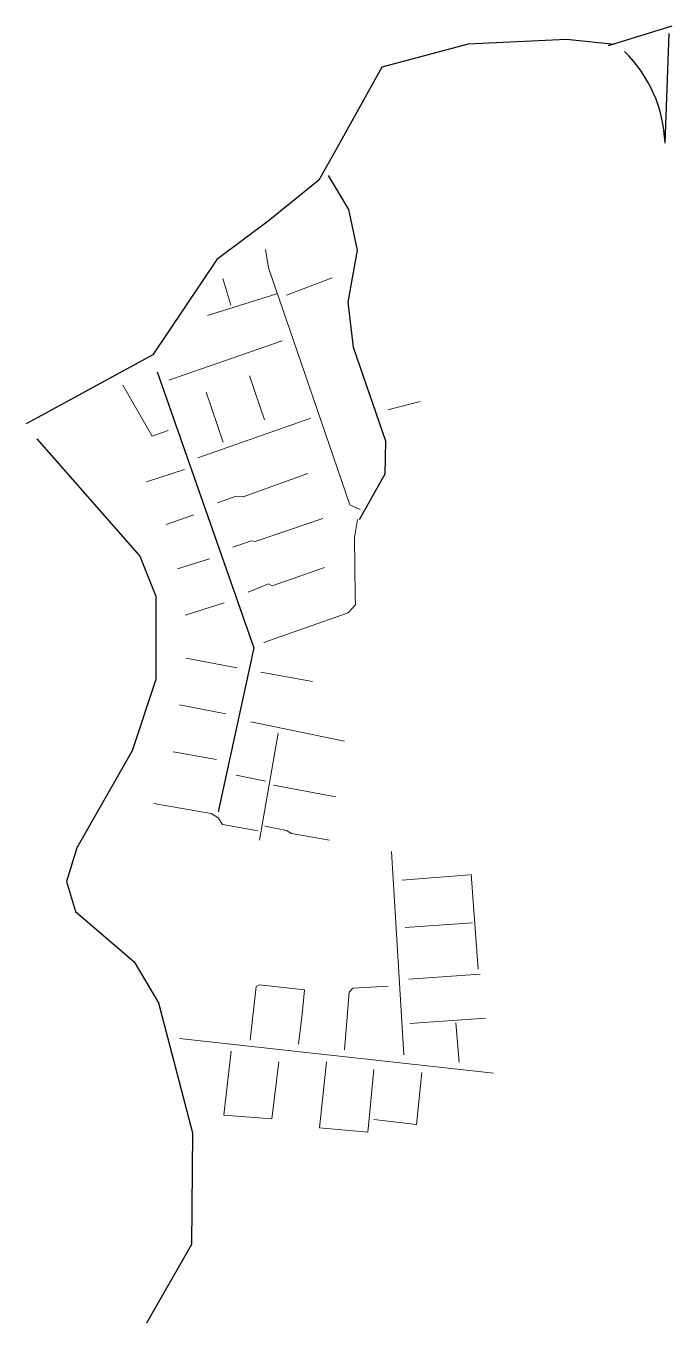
# Model space of a CAD drawing. Header units: metres. Extents: x 341202 to 343561, y 7371048 to 7372929.
# Drawn here: x 341202 to 341700, y 7371928 to 7372929 of the extents above.
import ezdxf

# ---------------------------------------------------------------- set-up
doc = ezdxf.new("R2010")
doc.units = ezdxf.units.M
doc.layers.add('ETAPA 01', color=254, linetype='Continuous', true_color=0xf7f4ba)
doc.layers.add('ETAPA 2', color=254, linetype='Continuous', lineweight=9, true_color=0xc7f1ff)

msp = doc.modelspace()

# ---------------------------------------------------------------- linework, layer by layer
at = {"layer": 'ETAPA 01'}
for points in [[(341651.1, 7372914.5), (341700.3, 7372929.5)], [(341697.9, 7372923.7), (341694.8, 7372839.1)], [(341655.8, 7372915.1), (341618.8, 7372919), (341542.9, 7372915.3), (341476.3, 7372897.6), (341441.5, 7372835.2), (341427.6, 7372810.5), (341388.5, 7372778.7)], [(341434.8, 7372814), (341450.7, 7372787.7), (341457.2, 7372756.4), (341450.1, 7372716.3), (341454.1, 7372681.6), (341479.1, 7372609.2), (341478.6, 7372583.5), (341458.9, 7372548.1)], [(341389.7, 7372779.5), (341349, 7372749.2), (341299.7, 7372675.6), (341201.7, 7372622.3)], [(341302.9, 7372662.4), (341377.5, 7372449.3), (341349.9, 7372322.9)], [(341210, 7372610.7), (341289.5, 7372520.1), (341302, 7372489.3), (341302, 7372425), (341283.5, 7372369.8), (341240.8, 7372295.1), (341233, 7372269.1), (341239.8, 7372245.9), (341285.2, 7372206.9), (341303.9, 7372175.3), (341330.3, 7372075.1), (341329.5, 7371988.8), (341294.6, 7371928.2)]]:
    msp.add_lwpolyline(points, dxfattribs=at)
msp.add_arc((341591, 7372835.4), 103.9, 2.0524, 45.6457, dxfattribs=at)
at = {"layer": 'ETAPA 2', "linetype": 'Continuous'}
for points in [[(341386.4, 7372756.8), (341388.9, 7372742.7), (341416.5, 7372662), (341451.6, 7372559.7), (341459.6, 7372556.1)], [(341353.5, 7372734.5), (341359.8, 7372713.9)], [(341438, 7372735), (341402.7, 7372721.6)], [(341341.7, 7372705.9), (341395.3, 7372722.7)], [(341311.8, 7372656.1), (341399.3, 7372686.4)], [(341276.4, 7372652.3), (341299.1, 7372612.9), (341311.5, 7372617.3)], [(341374.3, 7372659.4), (341385.7, 7372625.3)], [(341340.8, 7372646.8), (341353.9, 7372608.2)], [(341505.8, 7372639.6), (341481, 7372633.1)], [(341334.2, 7372596), (341421.4, 7372626.7)], [(341294.8, 7372577.6), (341324, 7372587.1)], [(341349.4, 7372561.3), (341363.8, 7372566.4), (341369.2, 7372566.1), (341419.2, 7372584.1)], [(341309.8, 7372544.5), (341331.3, 7372552)], [(341430.7, 7372549.2), (341378.6, 7372531.4), (341375.6, 7372532.1), (341361.2, 7372527)], [(341457.5, 7372548.5), (341455.1, 7372534.6), (341455.7, 7372489.5), (341455.9, 7372482.5), (341450.3, 7372476.5), (341385.3, 7372453.5)], [(341318.7, 7372510.4), (341343.2, 7372518.1)], [(341373.2, 7372492.5), (341388.8, 7372498.7), (341391.6, 7372497.4), (341432.1, 7372511.4)], [(341324.4, 7372474.6), (341354.6, 7372484.2)], [(341325.2, 7372441.5), (341364.5, 7372434)], [(341382.9, 7372430.7), (341422.9, 7372423.5)], [(341320.1, 7372405.4), (341356, 7372398.5)], [(341375.3, 7372392.2), (341447.5, 7372377.3)], [(341382, 7372301), (341396.3, 7372383.5)], [(341315.3, 7372369.2), (341348.6, 7372363.2)], [(341363.8, 7372351.1), (341386.4, 7372346.5)], [(341392.6, 7372343.3), (341440.7, 7372334.5)], [(341300, 7372329.3), (341340.1, 7372322.3), (341344.5, 7372321.4), (341350.1, 7372318.1), (341353.3, 7372313), (341380.7, 7372308.1)], [(341386.1, 7372311.7), (341402.7, 7372308.3), (341406.6, 7372306), (341435.8, 7372300.9)], [(341483.7, 7372292.3), (341493.4, 7372135.2)], [(341544.1, 7372274.2), (341491.7, 7372270.1)], [(341545.2, 7372274.7), (341550.6, 7372201.4)], [(341494.3, 7372233.4), (341546.2, 7372237)], [(341412, 7372143.4), (341414.7, 7372166.6), (341416.5, 7372185.5), (341382, 7372189.3), (341379.2, 7372188), (341374.8, 7372146.5)], [(341497.2, 7372193.7), (341552.3, 7372197.5)], [(341481.3, 7372188.3), (341454, 7372186.8), (341451, 7372183.5), (341447.5, 7372139.1)], [(341360, 7372138.1), (341354.4, 7372088.6), (341391.4, 7372085.7), (341396.8, 7372129.9)], [(341433.6, 7372129.9), (341428.1, 7372079), (341465.4, 7372075.5), (341470.1, 7372123.8)], [(341470.1, 7372085.3), (341503.1, 7372081.4), (341507.1, 7372121.6)]]:
    msp.add_lwpolyline(points, dxfattribs=at)
at = {"layer": 'ETAPA 2'}
for points in [[(341556.2, 7372163.5), (341497.8, 7372159.4)], [(341536.1, 7372129.6), (341533.3, 7372159.9)], [(341562.6, 7372121), (341320.1, 7372147.9)]]:
    msp.add_lwpolyline(points, dxfattribs=at)

doc.saveas('drawing.dxf')
